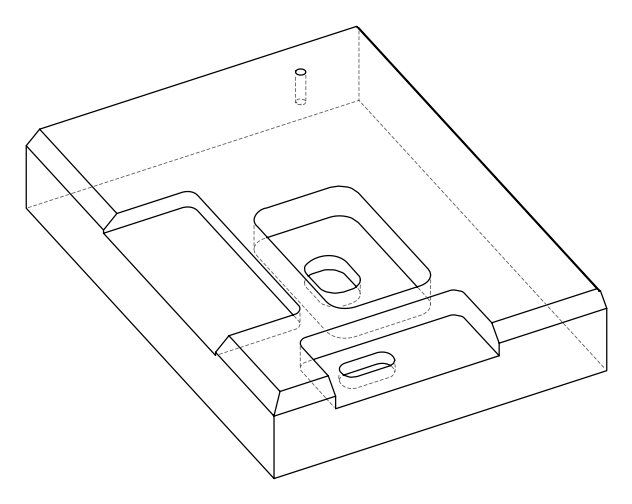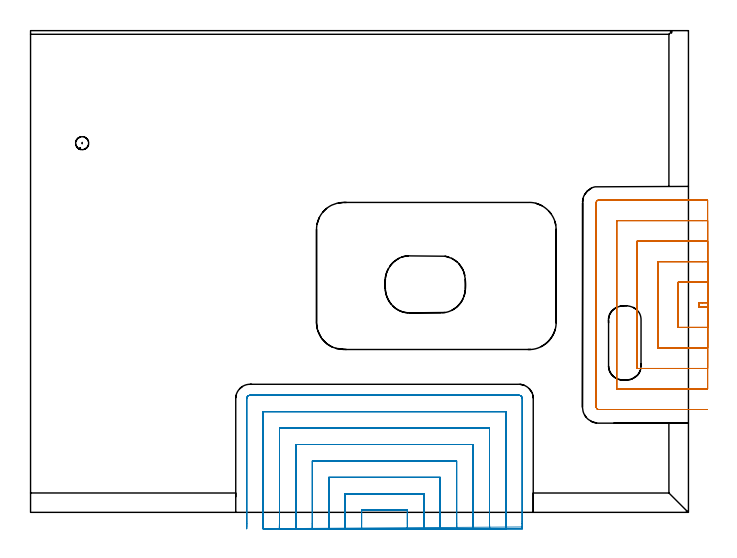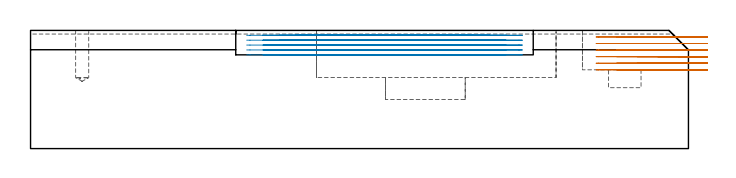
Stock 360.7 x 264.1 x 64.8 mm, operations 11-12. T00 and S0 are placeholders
(PLAN: 12 operations, 7 tool changes, 71.2 min)
(1 SPOT_DRILL | STEP1POCKET | NXT0321_9005460120000 | 0.03 min | 0 mm3)
(2 DRILL_BLIND_HOLE_INTO_CENTER | STEP1POCKET | UGT0301_192 | 0.12 min | 1077 mm3)
(3 AREA_MILL | FG_CHAMFER_SURFACE | UGT0205_001 | 3.85 min | 6664 mm3)
(4 AREA_MILL_1 | FG_CHAMFER_SURFACE_1 | UGT0205_001 | 1.66 min | 3147 mm3)
(5 AREA_MILL_2 | FG_CHAMFER_SURFACE_2 | UGT0205_001 | 2.97 min | 5245 mm3)
(6 AREA_MILL_3 | FG_CHAMFER_SURFACE_3 | UGT0205_001 | 2.81 min | 4717 mm3)
(7 AREA_MILL_4 | FG_CHAMFER_SURFACE_4 | UGT0205_001 | 2.96 min | 707 mm3)
(8 MILL_RECTANGULAR_POCKET | POCKET_RECTANGULAR_STRAIGHT | UGT0201_136 | Follow Part, ap 5, ae 75% | 2.02 min | 46018 mm3)
(9 MILL_RECTANGULAR_POCKET_1 | POCKET_RECTANGULAR_STRAIGHT_1 | NXT0201_011 | Follow Part, ap 3, ae 75% | 2.48 min | 21082 mm3)
(10 MILL_RECTANGULAR_POCKET_2 | POCKET_RECTANGULAR_STRAIGHT_2 | UGT0201_136 | Follow Part, ap 5, ae 75% | 9.19 min | 236891 mm3)
(11 MILL_SLOT | SLOT_PARTIAL_RECTANGULAR | UGT0201_133 | Follow Part, ap 3.75, ae 75% | 16.51 min | 146949 mm3)
(12 MILL_SLOT_1 | SLOT_PARTIAL_RECTANGULAR_1 | NXT0201_011 | Follow Part, ap 3, ae 75% | 26.56 min | 152406 mm3)
(TOOL NXT0321_9005460120000 | NC Spot Drill, 142deg, 12mm, Carbide, Uncoated | D12 PA142 FL30 Z2)
(TOOL UGT0301_192 | Twist Drill 7.2 mm | D7.2 PA118 FL66 Z2)
(TOOL UGT0205_001 | Chamfer Mill 20 x 3 x 45 deg. | D20 FL50 Z2)
(TOOL UGT0201_136 | Carbide End Mill 20.0 | D20 FL30 Z4)
(TOOL NXT0201_011 | ENDMILL 12mm [2P460-1200-NA 1630] | D12 FL38 Z6)
(TOOL UGT0201_133 | Carbide End Mill 15.0 | D15 FL30 Z4)
(OP 11 MILL_SLOT)
G17 G21 G94 G90
T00 M6
G54
G17 G0 G90 X371.2 Y114.953 S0 M3
G43 Z74.8 H0
Z61.2
G94 G1 X368.2 Y114.95 F250.
X368.136
X366.35
Y112.65
X368.136
X368.2
X371.2 Y112.647
Y126.204
X368.2 Y126.2
X368.136 F500.
X355.1
Y101.4
X368.136
X368.2
X371.2 Y101.396 F250.
Y137.456
X368.2 Y137.45
X368.136 F500.
X343.85
Y90.15
X368.136
X368.2
X371.2 Y90.144 F250.
Y148.709
X368.2 Y148.7
X368.136 F500.
X332.6
Y78.9
X368.136
X368.2
X371.2 Y78.891 F250.
Y159.967
X368.2 Y159.95
X368.136 F500.
X321.35
Y67.65
X368.136
X368.2
X371.2 Y67.633 F250.
X371.136 Y171.2
X368.136
X311.5 F500.
G3 X310.1 Y169.8 R1.4
G1 Y57.8
G3 X311.5 Y56.4 R1.4
G1 X368.136
X371.136 F250.
G0 X371.2 Y114.95 Z57.6
G1 X368.2
X366.35
Y112.65
X368.2
X371.2
Y126.2
X368.2
X355.1 F500.
Y101.4
X368.2
X371.2 F250.
Y137.45
X368.2
X343.85 F500.
Y90.15
X368.2
X371.2 F250.
Y148.7
X368.2
X332.6 F500.
Y78.9
X368.2
X371.2 F250.
Y159.95
X368.2
X321.35 F500.
Y67.65
X368.2
X371.2 F250.
Y171.2
X368.2
X311.5 F500.
G3 X310.1 Y169.8 R1.4
G1 Y57.8
G3 X311.5 Y56.4 R1.4
G1 X368.2
X371.2 F250.
G0 Y114.95 Z54.
G1 X368.2
X366.35
Y112.65
X368.2
X371.2
Y126.2
X368.2
X355.1 F500.
Y101.4
X368.2
X371.2 F250.
Y137.45
X368.2
X343.85 F500.
Y90.15
X368.2
X371.2 F250.
Y148.7
X368.2
X332.6 F500.
Y78.9
X368.2
X371.2 F250.
Y159.95
X368.2
X321.35 F500.
Y67.65
X368.2
X371.2 F250.
Y171.2
X368.2
X311.5 F500.
G3 X310.1 Y169.8 R1.4
G1 Y57.8
G3 X311.5 Y56.4 R1.4
G1 X368.2
X371.2 F250.
G0 Y114.95 Z50.4
G1 X368.2
X366.35
Y112.65
X368.2
X371.2
Y126.2
X368.2
X355.1 F500.
Y101.4
X368.2
X371.2 F250.
Y137.45
X368.2
X343.85 F500.
Y90.15
X368.2
X371.2 F250.
Y148.7
X368.2
X332.6 F500.
Y78.9
X368.2
X371.2 F250.
Y159.95
X368.2
X321.35 F500.
Y67.65
X368.2
X371.2 F250.
Y171.2
X368.2
X311.5 F500.
G3 X310.1 Y169.8 R1.4
G1 Y57.8
G3 X311.5 Y56.4 R1.4
G1 X368.2
X371.2 F250.
G0 Y114.95 Z46.8
G1 X368.2
X366.35
Y112.65
X368.2
X371.2
Y126.2
X368.2
X355.1 F500.
Y101.4
X368.2
X371.2 F250.
Y137.45
X368.2
X343.85 F500.
Y90.15
X368.2
X371.2 F250.
Y148.7
X368.2
X332.6 F500.
Y78.9
X368.2
X371.2 F250.
Y159.95
X368.2
X321.35 F500.
Y67.65
X368.2
X371.2 F250.
Y171.2
X368.2
X311.5 F500.
G3 X310.1 Y169.8 R1.4
G1 Y57.8
G3 X311.5 Y56.4 R1.4
G1 X368.2
X371.2 F250.
G0 Y114.95 Z43.2
G1 X368.2
X366.35
Y112.65
X368.2
X371.2
Y126.2
X368.2
X355.1 F500.
Y101.4
X368.2
X371.2 F250.
Y137.45
X368.2
X343.85 F500.
Y90.15
X368.2
X371.2 F250.
Y148.7
X368.2
X332.6 F500.
Y78.9
X368.2
X371.2 F250.
Y159.95
X368.2
X321.35 F500.
Y67.65
X368.2
X371.2 F250.
Y171.2
X368.2
X311.5 F500.
G3 X310.1 Y169.8 R1.4
G1 Y57.8
G3 X311.5 Y56.4 R1.4
G1 X368.2
X371.2 F250.
G0 Z74.8
M5
M2
(OP 12 MILL_SLOT_1)
G17 G21 G94 G90
T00 M6
G54
G17 G0 G90 X206.655 Y-9. S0 M3
G43 Z74.8 H1
Z62.12
G94 G1 X206.608 Y-6. F250.
G2 X206.6 Y-5.007 R63. F500.
G1 Y1.2
X181.5
Y-5.006
G2 X181.492 Y-6. R63.
G1 X181.445 Y-9. F250.
X215.664 Y-8.999
X215.609 Y-6.
G2 X215.6 Y-5.007 R54. F500.
G1 Y10.2
X172.5
Y-5.006
G2 X172.491 Y-6. R54.
G1 X172.436 Y-8.999 F250.
X224.677
X224.611 Y-6.
G2 X224.6 Y-5.007 R45. F500.
G1 Y19.2
X163.5
Y-5.006
G2 X163.489 Y-6. R45.
G1 X163.423 Y-8.999 F250.
X233.696
X233.614 Y-6.
G2 X233.6 Y-5.007 R36. F500.
G1 Y28.2
X154.5
Y-5.006
G2 X154.486 Y-6. R36.
G1 X154.403 Y-8.999 F250.
X242.729 Y-8.998
X242.618 Y-6.
G2 X242.6 Y-5.007 R27. F500.
G1 Y37.2
X145.5
Y-5.006
G2 X145.482 Y-6. R27.
G1 X145.371 Y-8.998 F250.
X251.793 Y-8.995
X251.627 Y-6.
G2 X251.6 Y-5.007 R18. F500.
G1 Y46.2
X136.5
Y-5.006
G2 X136.473 Y-6. R18.
G1 X136.307 Y-8.995 F250.
X260.986 Y-8.982
X260.655 Y-6.
G2 X260.6 Y-5.007 R9. F500.
G1 Y55.2
X127.5
Y-5.006
G2 X127.445 Y-6. R9.
G1 X127.114 Y-8.982 F250.
X269.6 Y-8.007
Y-5.007
Y62.4 F500.
G3 X267.8 Y64.2 R1.8
G1 X120.3
G3 X118.5 Y62.4 R1.8
G1 Y-5.006
Y-8.006 F250.
G0 X206.601 Y-9. Z59.44
G1 X206.6 Y-6.
Y1.2 F500.
X181.5
Y-6.
X181.499 Y-9. F250.
X215.602
X215.6 Y-6.
Y10.2 F500.
X172.5
Y-6.
X172.498 Y-9. F250.
X224.602
X224.6 Y-6.
Y19.2 F500.
X163.5
Y-6.
X163.498 Y-9. F250.
X233.602
X233.6 Y-6.
Y28.2 F500.
X154.5
Y-6.
X154.498 Y-9. F250.
X242.603
X242.6 Y-6.
Y37.2 F500.
X145.5
Y-6.
X145.497 Y-9. F250.
X251.605
X251.6 Y-6.
Y46.2 F500.
X136.5
Y-6.
X136.495 Y-9. F250.
X260.61
X260.6 Y-6.
Y55.2 F500.
X127.5
Y-6.
X127.49 Y-9. F250.
X269.6 Y-8.971
Y-5.971
Y62.4 F500.
G3 X267.8 Y64.2 R1.8
G1 X120.3
G3 X118.5 Y62.4 R1.8
G1 Y-5.971
Y-8.971 F250.
G0 X206.6 Y-9. Z56.76
G1 Y-6.
Y1.2 F500.
X181.5
Y-6.
Y-9. F250.
X215.6
Y-6.
Y10.2 F500.
X172.5
Y-6.
Y-9. F250.
X224.6
Y-6.
Y19.2 F500.
X163.5
Y-6.
Y-9. F250.
X233.6
Y-6.
Y28.2 F500.
X154.5
Y-6.
Y-9. F250.
X242.6
Y-6.
Y37.2 F500.
X145.5
Y-6.
Y-9. F250.
X251.6
Y-6.
Y46.2 F500.
X136.5
Y-6.
Y-9. F250.
X260.6
Y-6.
Y55.2 F500.
X127.5
Y-6.
Y-9. F250.
X269.6
Y-6.
Y62.4 F500.
G3 X267.8 Y64.2 R1.8
G1 X120.3
G3 X118.5 Y62.4 R1.8
G1 Y-6.
Y-9. F250.
G0 X206.6 Z54.08
G1 Y-6.
Y1.2 F500.
X181.5
Y-6.
Y-9. F250.
X215.6
Y-6.
Y10.2 F500.
X172.5
Y-6.
Y-9. F250.
X224.6
Y-6.
Y19.2 F500.
X163.5
Y-6.
Y-9. F250.
X233.6
Y-6.
Y28.2 F500.
X154.5
Y-6.
Y-9. F250.
X242.6
Y-6.
Y37.2 F500.
X145.5
Y-6.
Y-9. F250.
X251.6
Y-6.
Y46.2 F500.
X136.5
Y-6.
Y-9. F250.
X260.6
Y-6.
Y55.2 F500.
X127.5
Y-6.
Y-9. F250.
X269.6
Y-6.
Y62.4 F500.
G3 X267.8 Y64.2 R1.8
G1 X120.3
G3 X118.5 Y62.4 R1.8
G1 Y-6.
Y-9. F250.
G0 X206.6 Z51.4
G1 Y-6.
Y1.2 F500.
X181.5
Y-6.
Y-9. F250.
X215.6
Y-6.
Y10.2 F500.
X172.5
Y-6.
Y-9. F250.
X224.6
Y-6.
Y19.2 F500.
X163.5
Y-6.
Y-9. F250.
X233.6
Y-6.
Y28.2 F500.
X154.5
Y-6.
Y-9. F250.
X242.6
Y-6.
Y37.2 F500.
X145.5
Y-6.
Y-9. F250.
X251.6
Y-6.
Y46.2 F500.
X136.5
Y-6.
Y-9. F250.
X260.6
Y-6.
Y55.2 F500.
X127.5
Y-6.
Y-9. F250.
X269.6
Y-6.
Y62.4 F500.
G3 X267.8 Y64.2 R1.8
G1 X120.3
G3 X118.5 Y62.4 R1.8
G1 Y-6.
Y-9. F250.
G0 Z74.8
M5
M2
